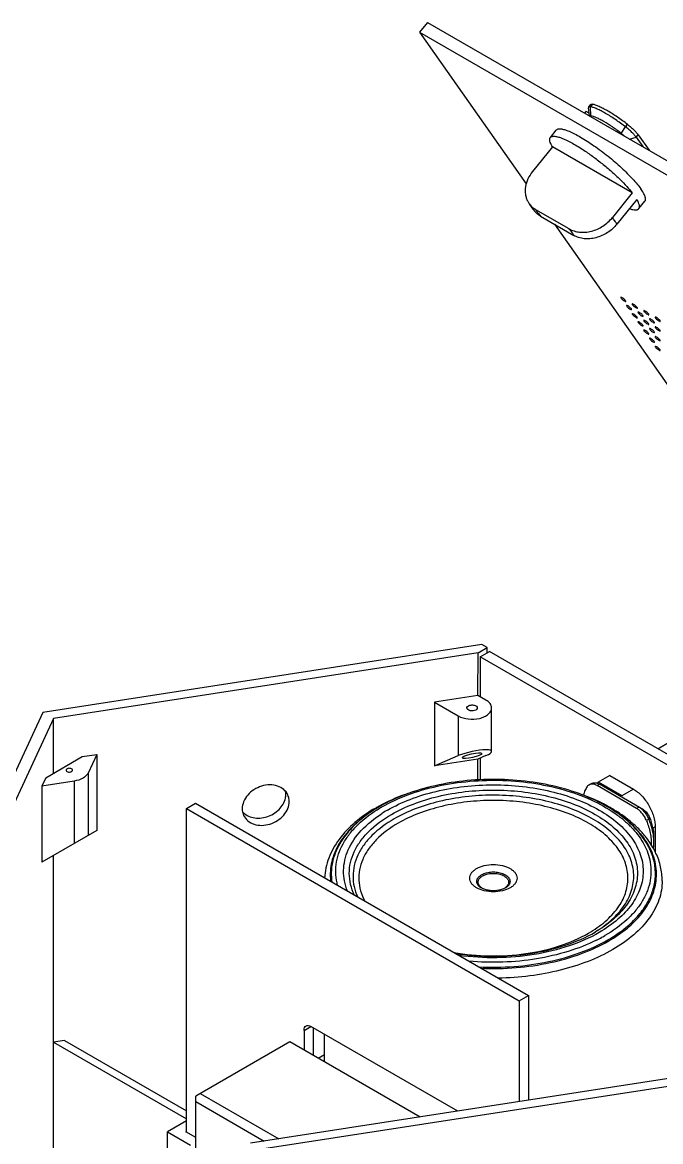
# Model space of a CAD drawing. Header units: millimetres. Extents: x 0 to 1189, y 0 to 841.
# Drawn here: x 350.6 to 547.2, y 288.4 to 633 of the extents above; entities that cross this region are included whole.
import ezdxf

# ---------------------------------------------------------------- set-up
doc = ezdxf.new("R2010")
doc.units = ezdxf.units.MM
doc.header["$LTSCALE"] = 65.395
doc.layers.get('0').update_dxf_attribs({"linetype": 'CONTINUOUS'})
doc.layers.add('AXIS', color=7, linetype='CONTINUOUS')
doc.layers.add('SURFACES', color=7, linetype='CONTINUOUS')

msp = doc.modelspace()

# ---------------------------------------------------------------- linework, layer by layer
at = {"color": 7, "linetype": 'Continuous'}
for p, q in [((475.42, 633.05), (472.97, 630)), ((475.42, 633.05), (569.73, 578.6)), ((472.97, 630), (505.77, 583.34)), ((472.97, 630), (567.28, 575.55)), ((525.3, 604.25), (524.97, 606.76)), ((525.63, 607.77), (525.02, 607.01)), ((523.98, 605.4), (523.77, 605.14)), ((523.85, 605.09), (524.26, 605.61)), ((525.19, 605.07), (524.26, 605.61)), ((539.67, 597.67), (541.69, 594.79)), ((540.28, 598.43), (543.63, 593.67)), ((513.87, 594.75), (507.74, 587.14)), ((538.46, 580.56), (513.87, 594.75)), ((538.46, 580.56), (532.33, 572.94)), ((539.87, 578.55), (533.75, 570.93)), ((519.03, 569.47), (508.8, 575.37)), ((510.22, 573.36), (520.44, 567.46)), ((514.53, 570.87), (559.25, 507.26)), ((492.14, 441.43), (356.91, 420.51)), ((493.78, 440.49), (492.14, 441.43)), ((490.95, 438.86), (360.18, 418.63)), ((490.93, 425.78), (490.95, 438.86)), ((490.95, 438.86), (493.78, 440.49)), ((491.66, 437.63), (494.48, 439.27)), ((493.78, 438.86), (493.78, 440.49)), ((588.8, 384.81), (494.48, 439.27)), ((491.66, 437.63), (491.66, 425.36)), ((585.97, 383.18), (491.66, 437.63)), ((490.94, 425.79), (477.53, 423.72)), ((493.36, 424.37), (490.91, 425.79)), ((356.91, 420.51), (320.68, 342.44)), ((477.53, 423.72), (477.53, 404.12)), ((477.53, 423.72), (484.88, 419.48)), ((360.18, 418.63), (325.14, 343.13)), ((360.18, 401.81), (360.18, 418.63)), ((546.32, 409.34), (550.13, 411.54)), ((357.8, 400.44), (369.06, 406.94)), ((369.06, 406.94), (373.52, 407.63)), ((373.52, 407.63), (370.84, 401.86)), ((373.52, 407.63), (373.52, 384.2)), ((477.53, 404.12), (484.88, 407.23)), ((493.36, 407.23), (490.91, 406.19)), ((490.94, 406.2), (477.53, 404.12)), ((490.93, 399.79), (490.93, 406.2)), ((491.66, 406.51), (491.66, 399.83)), ((357.8, 400.44), (356.61, 397.86)), ((531.54, 401.13), (527.94, 399.05)), ((531.54, 401.13), (538.81, 396.94)), ((366.6, 399.41), (356.61, 397.86)), ((356.61, 397.86), (356.61, 374.44)), ((525.14, 398.25), (525.85, 398.65)), ((539.8, 390.97), (527.64, 398)), ((535.21, 394.85), (527.94, 399.05)), ((541.93, 390.57), (528.35, 398.41)), ((401.11, 390.92), (403.94, 392.55)), ((401.11, 291.3), (401.11, 390.92)), ((401.11, 390.92), (503.64, 331.72)), ((403.94, 392.55), (506.47, 333.35)), ((373.52, 384.2), (356.61, 374.44)), ((545.53, 385.3), (545.53, 377.63)), ((542.42, 382.45), (542.37, 382.51)), ((542.42, 382.45), (542.37, 382.51)), ((545.04, 382.16), (545.04, 380.52)), ((360.18, 175.32), (360.18, 376.5)), ((503.64, 331.72), (506.47, 333.35)), ((503.64, 331.72), (503.64, 300.67)), ((506.47, 333.35), (506.47, 301.1)), ((437.35, 322.64), (437.35, 316.57)), ((484.72, 297.74), (439.47, 323.86)), ((440.18, 323.45), (440.18, 314.94)), ((363.53, 319.53), (360.18, 319.02)), ((360.18, 319.02), (401.11, 295.39)), ((363.53, 319.53), (401.11, 297.84)), ((432.98, 319.09), (403.99, 302.36)), ((473.09, 295.94), (432.98, 319.09)), ((441.68, 314.07), (443.68, 315.22)), ((403.99, 256.36), (403.99, 302.36)), ((403.99, 300.72), (425.13, 288.52)), ((405.4, 303.17), (429.59, 289.21)), ((401.11, 294.73), (395.32, 291.38)), ((395.32, 220.35), (395.32, 291.38)), ((395.32, 291.38), (402.39, 287.3)), ((400.97, 291.38), (401.11, 291.46)), ((403.99, 289.64), (400.97, 291.38))]:
    msp.add_line(p, q, dxfattribs=at)
at = {"color": 9, "linetype": 'Continuous'}
for p, q in [((526.21, 607.84), (525.59, 607.08)), ((525.7, 604.28), (525.59, 607.08)), ((535.07, 598.86), (536.41, 600.84)), ((536.41, 600.84), (537.02, 601.6)), ((537.64, 597.13), (539.67, 597.67)), ((539.67, 597.67), (540.28, 598.43)), ((370.84, 401.86), (370.84, 382.66)), ((366.6, 399.41), (366.6, 380.21)), ((527.64, 398), (528.35, 398.41)), ((538.81, 396.94), (535.21, 394.85)), ((540.51, 391.38), (539.8, 390.97)), ((543.55, 387.63), (542.85, 387.22)), ((543.75, 388.31), (543.55, 387.63)), ((545.53, 385.3), (544.76, 384.86)), ((437.35, 322.64), (439.47, 323.86))]:
    msp.add_line(p, q, dxfattribs=at)
at = {"color": 7, "linetype": 'Continuous'}
for centre, radius, start, end in [((530.58, 395.12), 4.74, 123.9403, 129.7673), ((483.04, 352.58), 44.95, 121.5139, 121.9677), ((484.47, 347.72), 50.09, 118.5968, 119.9947), ((483.7, 351.5), 46.21, 119.9945, 121.509), ((510.49, 355.88), 41, 54.6104, 55.5139), ((510.12, 352.98), 43.92, 55.1387, 57.2783), ((511.22, 356.92), 39.72, 53.2938, 54.6125), ((520.22, 364.39), 28.62, 38.8241, 39.124)]:
    msp.add_arc(centre, radius, start, end, dxfattribs=at)
at = {"color": 9, "linetype": 'Continuous'}
for centre, radius, start, end in [((483.91, 352.35), 45.14, 119.9984, 120.7701), ((483.1, 355.61), 40.2, 122.5509, 122.7499), ((483.83, 354.44), 41.58, 119.977, 122.5431), ((516.02, 363.92), 30.71, 45.3733, 47.0463), ((516.9, 364.81), 29.46, 43.9665, 45.3713), ((462.41, 370.69), 16.96, 186.6674, 187.0621), ((462.43, 370.7), 16.99, 187.0621, 187.4335), ((496.94, 369.93), 4.12, 299.9544, 304.4955), ((497.86, 368.81), 2.67, 314.7645, 320.8208), ((528.95, 370.69), 16.96, 352.9383, 353.3326), ((506.5, 386.67), 39.51, 300.6413, 301.339), ((506.43, 392.67), 47.18, 297.5179, 299.9915), ((505.03, 395.3), 50.17, 296.4863, 297.539)]:
    msp.add_arc(centre, radius, start, end, dxfattribs=at)
at = {"color": 7, "linetype": 'Continuous'}
for points, knots in [([(525.02, 607.01), (525, 606.98), (524.96, 606.89), (524.96, 606.81), (524.97, 606.76)], [0, 0, 0, 0, 0.451718, 1, 1, 1, 1]), ([(525.59, 607.08), (525.53, 607.1), (525.41, 607.12), (525.24, 607.12), (525.11, 607.09), (525.04, 607.04), (525.02, 607.01)], [0, 0, 0, 0, 0.333216, 0.603211, 0.818603, 1, 1, 1, 1]), ([(536.41, 600.84), (535.38, 601.63), (533.38, 603.09), (530.84, 604.7), (528.95, 605.75), (527.71, 606.35), (526.61, 606.8), (525.91, 607.01), (525.59, 607.08)], [0, 0, 0, 0, 0.310553, 0.592282, 0.716429, 0.826731, 0.92161, 1, 1, 1, 1]), ([(525.63, 607.77), (525.66, 607.8), (525.72, 607.85), (525.85, 607.88), (526.02, 607.88), (526.14, 607.86), (526.21, 607.84)], [0, 0, 0, 0, 0.181395, 0.39678, 0.666773, 1, 1, 1, 1]), ([(537.02, 601.6), (535.99, 602.39), (533.99, 603.85), (531.46, 605.47), (529.56, 606.51), (528.32, 607.11), (527.22, 607.56), (526.53, 607.77), (526.21, 607.84)], [0, 0, 0, 0, 0.310554, 0.592283, 0.716429, 0.826731, 0.92161, 1, 1, 1, 1]), ([(524.26, 605.61), (524.21, 605.58), (524.1, 605.53), (524.02, 605.45), (523.98, 605.4)], [0, 0, 0, 0, 0.515797, 1, 1, 1, 1]), ([(525.7, 604.28), (525.66, 604.29), (525.59, 604.3), (525.5, 604.3), (525.43, 604.29), (525.38, 604.26), (525.36, 604.24), (525.35, 604.22)], [0, 0, 0, 0, 0.335925, 0.543692, 0.7175, 0.865198, 1, 1, 1, 1]), ([(535.07, 598.86), (534.18, 599.55), (532.44, 600.82), (530.25, 602.22), (528.61, 603.12), (527.53, 603.64), (526.58, 604.03), (525.98, 604.21), (525.7, 604.28)], [0, 0, 0, 0, 0.310554, 0.592283, 0.71643, 0.826731, 0.921611, 1, 1, 1, 1]), ([(539.67, 597.67), (539.49, 597.92), (539.06, 598.44), (538.3, 599.22), (537.41, 600.04), (536.75, 600.57), (536.41, 600.84)], [0, 0, 0, 0, 0.200467, 0.444241, 0.716468, 1, 1, 1, 1]), ([(537.02, 601.6), (537.37, 601.33), (538.02, 600.8), (538.92, 599.99), (539.67, 599.2), (540.1, 598.68), (540.28, 598.43)], [0, 0, 0, 0, 0.283532, 0.555759, 0.799533, 1, 1, 1, 1]), ([(513.87, 594.75), (513.68, 595.06), (513.38, 595.63), (513.11, 596.34), (513.03, 596.84), (513.03, 597.14), (513.09, 597.4), (513.18, 597.55), (513.23, 597.62)], [0, 0, 0, 0, 0.350804, 0.627124, 0.739209, 0.83616, 0.92137, 1, 1, 1, 1]), ([(513.23, 597.62), (513.28, 597.68), (513.43, 597.81), (513.7, 597.93), (514.04, 597.99), (514.44, 597.99), (514.9, 597.94), (515.64, 597.78), (516.7, 597.44), (518.1, 596.84), (519.68, 596.03), (521.4, 595.05), (522.58, 594.31), (523.19, 593.91)], [0, 0, 0, 0, 0.024051, 0.050487, 0.0811, 0.116998, 0.158786, 0.206754, 0.321396, 0.460312, 0.621596, 0.80257, 1, 1, 1, 1]), ([(536.03, 598.06), (535.96, 598.12), (535.65, 598.4), (535.32, 598.67), (535.07, 598.86)], [0, 0, 0, 0, 0.244302, 1, 1, 1, 1]), ([(523.19, 593.91), (524.2, 593.25), (526.23, 591.84), (529.19, 589.57), (532.05, 587.16), (533.87, 585.48), (534.73, 584.63)], [0, 0, 0, 0, 0.244134, 0.499908, 0.755729, 1, 1, 1, 1]), ([(507.74, 587.14), (507.19, 586.44), (506.25, 584.96), (505.47, 582.53), (505.43, 580.48), (505.79, 578.98), (506.08, 578.28), (506.26, 577.96)], [0, 0, 0, 0, 0.272743, 0.530053, 0.770768, 0.88644, 1, 1, 1, 1]), ([(534.73, 584.63), (535.43, 583.95), (536.72, 582.63), (537.92, 581.23), (538.46, 580.56)], [0, 0, 0, 0, 0.533112, 1, 1, 1, 1]), ([(506.26, 577.96), (506.41, 577.68), (507.05, 576.58), (507.81, 575.57), (508.42, 574.85)], [0, 0, 0, 0, 0.252072, 1, 1, 1, 1]), ([(506.26, 577.96), (506.55, 577.42), (507.28, 576.43), (508.27, 575.68), (508.8, 575.37)], [0, 0, 0, 0, 0.495725, 1, 1, 1, 1]), ([(537.58, 575.7), (537.92, 575.58), (538.54, 575.41), (539.29, 575.3), (539.79, 575.33), (540.09, 575.39), (540.33, 575.51), (540.46, 575.62), (540.51, 575.69)], [0, 0, 0, 0, 0.350792, 0.627117, 0.739201, 0.836155, 0.921369, 1, 1, 1, 1]), ([(540.51, 575.69), (540.56, 575.75), (540.64, 575.9), (540.71, 576.16), (540.71, 576.46), (540.63, 576.96), (540.36, 577.67), (540.05, 578.24), (539.87, 578.55)], [0, 0, 0, 0, 0.07863, 0.16384, 0.260791, 0.372876, 0.649196, 1, 1, 1, 1]), ([(510.22, 573.36), (509.88, 573.56), (509.23, 574), (508.67, 574.56), (508.42, 574.85)], [0, 0, 0, 0, 0.50423, 1, 1, 1, 1]), ([(519.03, 569.47), (519.5, 569.2), (520.54, 568.74), (522.23, 568.4), (524.04, 568.38), (526.54, 568.81), (529.54, 570.15), (531.51, 571.92), (532.33, 572.94)], [0, 0, 0, 0, 0.110787, 0.226527, 0.347706, 0.473967, 0.736039, 1, 1, 1, 1]), ([(533.75, 570.93), (532.93, 569.91), (530.95, 568.14), (527.95, 566.8), (525.46, 566.37), (523.65, 566.38), (521.95, 566.73), (520.91, 567.18), (520.44, 567.46)], [0, 0, 0, 0, 0.263961, 0.526033, 0.652294, 0.773473, 0.889213, 1, 1, 1, 1]), ([(365.75, 403.16), (365.6, 403.25), (365.22, 403.35), (364.61, 403.34), (364.05, 403.03), (364.05, 402.75)], [0, 0, 0, 0, 0.277753, 0.577544, 1, 1, 1, 1]), ([(364.05, 402.75), (364.05, 402.72), (364.08, 402.54), (364.22, 402.41), (364.34, 402.35)], [0, 0, 0, 0, 0.220866, 1, 1, 1, 1]), ([(364.34, 402.35), (364.49, 402.26), (364.87, 402.16), (365.48, 402.17), (366.05, 402.48), (366.05, 402.76)], [0, 0, 0, 0, 0.277753, 0.577544, 1, 1, 1, 1]), ([(366.05, 402.76), (366.05, 402.79), (366.01, 402.97), (365.87, 403.1), (365.75, 403.16)], [0, 0, 0, 0, 0.220866, 1, 1, 1, 1]), ([(370.84, 401.86), (370.53, 401.2), (369.17, 400.02), (367.53, 399.55), (366.6, 399.41)], [0, 0, 0, 0, 0.436477, 1, 1, 1, 1]), ([(533.7, 389.67), (531.36, 391.28), (526.13, 394.14), (517.44, 397.24), (507.87, 399.26), (497.81, 400.11), (487.66, 399.76), (477.84, 398.23), (468.74, 395.57), (463.15, 392.99), (460.6, 391.52)], [0, 0, 0, 0, 0.111475, 0.23273, 0.361486, 0.494604, 0.628496, 0.759495, 0.884223, 1, 1, 1, 1]), ([(524.6, 397.75), (524.32, 397.37), (523.84, 396.51), (523.53, 395.57), (523.41, 395.07)], [0, 0, 0, 0, 0.479689, 1, 1, 1, 1]), ([(525.14, 398.25), (525.03, 398.18), (524.84, 398.04), (524.67, 397.85), (524.6, 397.75)], [0, 0, 0, 0, 0.492662, 1, 1, 1, 1]), ([(527.64, 398), (527.42, 398.12), (526.98, 398.33), (526.31, 398.49), (525.68, 398.48), (525.3, 398.34), (525.14, 398.25)], [0, 0, 0, 0, 0.28981, 0.549049, 0.782237, 1, 1, 1, 1]), ([(525.85, 398.65), (526.01, 398.75), (526.39, 398.89), (527.02, 398.9), (527.69, 398.74), (528.13, 398.53), (528.35, 398.41)], [0, 0, 0, 0, 0.217763, 0.45095, 0.710189, 1, 1, 1, 1]), ([(538.81, 396.94), (539.27, 396.67), (540.18, 396.03), (541.43, 394.86), (542.58, 393.48), (543.59, 391.94), (544.42, 390.29), (545.05, 388.6), (545.43, 386.94), (545.53, 385.83), (545.53, 385.3)], [0, 0, 0, 0, 0.114157, 0.237325, 0.366975, 0.499999, 0.633024, 0.762674, 0.885842, 1, 1, 1, 1]), ([(471.5, 396.28), (470.51, 395.98), (466.74, 394.72), (463.08, 393.11), (460.49, 391.7)], [0, 0, 0, 0, 0.259109, 1, 1, 1, 1]), ([(533.86, 389.92), (532.88, 390.55), (528.65, 393.05), (524.07, 394.94), (520.51, 396.08)], [0, 0, 0, 0, 0.237753, 1, 1, 1, 1]), ([(535.21, 394.85), (535.03, 394.96), (534.35, 395.32), (533.61, 395.58), (533.06, 395.69)], [0, 0, 0, 0, 0.267595, 1, 1, 1, 1]), ([(459.43, 391.1), (457.18, 389.8), (453.05, 386.97), (448.04, 381.78), (445.23, 376.82), (444.01, 372.7), (443.75, 370.62), (443.7, 369.59)], [0, 0, 0, 0, 0.280902, 0.53749, 0.774258, 0.887973, 1, 1, 1, 1]), ([(459.24, 390.71), (456.95, 389.28), (452.83, 386.17), (449.55, 382.14), (448.34, 380.05)], [0, 0, 0, 0, 0.526772, 1, 1, 1, 1]), ([(542.85, 387.22), (542.69, 387.62), (542.31, 388.39), (541.59, 389.43), (540.76, 390.32), (540.13, 390.79), (539.8, 390.97)], [0, 0, 0, 0, 0.261558, 0.522706, 0.772076, 1, 1, 1, 1]), ([(540.51, 391.38), (540.83, 391.2), (541.47, 390.73), (542.3, 389.84), (543.02, 388.8), (543.39, 388.02), (543.55, 387.63)], [0, 0, 0, 0, 0.227924, 0.477294, 0.738442, 1, 1, 1, 1]), ([(541.93, 390.57), (542.12, 390.45), (542.5, 390.17), (543.17, 389.46), (543.56, 388.79), (543.75, 388.31)], [0, 0, 0, 0, 0.228259, 0.477997, 1, 1, 1, 1]), ([(543.02, 380.05), (542.07, 381.69), (539.64, 384.89), (536.63, 387.53), (534.97, 388.76)], [0, 0, 0, 0, 0.479012, 1, 1, 1, 1]), ([(538.56, 386.42), (538.3, 386.65), (537.22, 387.56), (536.1, 388.4), (535.22, 389.01)], [0, 0, 0, 0, 0.245342, 1, 1, 1, 1]), ([(542.37, 382.51), (542.09, 382.86), (540.91, 384.24), (539.6, 385.52), (538.56, 386.42)], [0, 0, 0, 0, 0.243826, 1, 1, 1, 1]), ([(542.85, 387.22), (543.33, 385.98), (543.91, 384.11), (544.29, 381.6), (544.34, 380.39), (544.32, 379.8)], [0, 0, 0, 0, 0.524147, 0.769355, 1, 1, 1, 1]), ([(543.55, 387.63), (543.91, 386.72), (544.5, 384.92), (544.85, 383.06), (544.95, 382.15)], [0, 0, 0, 0, 0.51528, 1, 1, 1, 1]), ([(543.75, 388.31), (544.16, 387.29), (544.78, 385.27), (545.04, 383.16), (545.04, 382.16)], [0, 0, 0, 0, 0.522866, 1, 1, 1, 1]), ([(545.77, 377.15), (545.56, 377.6), (544.64, 379.43), (543.49, 381.13), (542.52, 382.33)], [0, 0, 0, 0, 0.244089, 1, 1, 1, 1]), ([(545.04, 380.52), (545.04, 380.38), (545.03, 379.8), (544.98, 379.22), (544.92, 378.79)], [0, 0, 0, 0, 0.25741, 1, 1, 1, 1]), ([(544.95, 382.15), (544.96, 382.01), (545.01, 381.47), (545.04, 380.93), (545.04, 380.52)], [0, 0, 0, 0, 0.255622, 1, 1, 1, 1]), ([(547.68, 368.73), (547.68, 370.16), (547.35, 373.06), (546.39, 375.82), (545.77, 377.15)], [0, 0, 0, 0, 0.494461, 1, 1, 1, 1]), ([(491, 367.27), (491.12, 367.12), (491.51, 366.78), (492.3, 366.35), (493.39, 365.99), (495.12, 365.69), (496.92, 365.75), (498.56, 366.16), (499.28, 366.47), (499.59, 366.65)], [0, 0, 0, 0, 0.064775, 0.167412, 0.296888, 0.44267, 0.744606, 0.883151, 1, 1, 1, 1]), ([(499.59, 366.65), (499.76, 366.75), (500.04, 366.93), (500.28, 367.17), (500.36, 367.27)], [0, 0, 0, 0, 0.600211, 1, 1, 1, 1]), ([(483.95, 346.35), (487.78, 345.75), (495.53, 345.16), (506.98, 345.99), (517.65, 348.46), (524.16, 351.24), (527.05, 352.91)], [0, 0, 0, 0, 0.262033, 0.52423, 0.773959, 1, 1, 1, 1]), ([(437.35, 322.64), (437.35, 322.92), (437.42, 323.46), (437.77, 323.89), (437.97, 324.01)], [0, 0, 0, 0, 0.550825, 1, 1, 1, 1]), ([(437.97, 324.01), (438.17, 324.13), (438.72, 324.21), (439.22, 324.01), (439.47, 323.86)], [0, 0, 0, 0, 0.449176, 1, 1, 1, 1])]:
    msp.add_open_spline(points, degree=3, knots=knots, dxfattribs=at)
at = {"color": 9, "linetype": 'Continuous'}
for points, knots in [([(508.8, 575.37), (508.86, 575.23), (509.02, 574.92), (509.47, 574.23), (509.9, 573.72), (510.22, 573.36)], [0, 0, 0, 0, 0.187926, 0.419028, 1, 1, 1, 1]), ([(533.75, 570.93), (533.55, 571.26), (533.1, 571.94), (532.6, 572.6), (532.33, 572.94)], [0, 0, 0, 0, 0.465486, 1, 1, 1, 1]), ([(520.44, 567.46), (520.38, 567.6), (520.22, 567.91), (519.77, 568.6), (519.34, 569.11), (519.03, 569.47)], [0, 0, 0, 0, 0.187926, 0.419028, 1, 1, 1, 1]), ([(461.35, 391.45), (463.89, 392.91), (469.48, 395.47), (478.59, 398.08), (488.45, 399.55), (498.62, 399.81), (508.66, 398.85), (518.14, 396.71), (526.65, 393.48), (531.71, 390.53), (533.93, 388.89)], [0, 0, 0, 0, 0.115822, 0.241273, 0.37329, 0.508141, 0.641837, 0.770495, 0.890713, 1, 1, 1, 1]), ([(463.06, 390.46), (465.29, 391.75), (470.17, 394.02), (478.13, 396.44), (486.74, 397.93), (495.68, 398.43), (504.62, 397.93), (513.23, 396.44), (521.19, 394.02), (528.19, 390.76), (534, 386.76), (538.39, 382.15), (541.17, 377.04), (542.13, 371.62), (541.17, 366.21), (538.39, 361.1), (534, 356.49), (530.33, 353.96), (528.3, 352.79)], [0, 0, 0, 0, 0.066589, 0.138433, 0.214058, 0.291652, 0.369246, 0.444871, 0.516718, 0.583304, 0.643684, 0.697698, 0.74628, 0.791652, 0.837024, 0.885607, 0.939619, 1, 1, 1, 1]), ([(464.31, 389.14), (466.45, 390.38), (471.15, 392.57), (478.8, 394.89), (487.08, 396.32), (495.68, 396.8), (504.28, 396.32), (512.56, 394.89), (520.21, 392.57), (526.95, 389.43), (532.53, 385.58), (536.75, 381.15), (539.42, 376.24), (540.35, 371.03), (539.42, 365.82), (536.75, 360.91), (532.53, 356.47), (529, 354.04), (527.05, 352.91)], [0, 0, 0, 0, 0.066589, 0.138433, 0.214058, 0.291652, 0.369246, 0.444871, 0.516718, 0.583304, 0.643684, 0.697698, 0.74628, 0.791652, 0.837024, 0.885607, 0.939619, 1, 1, 1, 1]), ([(527.05, 352.93), (528.88, 354.04), (532.19, 356.44), (536.09, 360.79), (538.49, 365.58), (539.19, 370.62), (538.13, 375.63), (535.41, 380.34), (531.22, 384.59), (525.74, 388.26), (519.16, 391.24), (511.73, 393.44), (503.71, 394.78), (495.39, 395.21), (487.09, 394.72), (479.1, 393.32), (471.72, 391.06), (467.18, 388.95), (465.11, 387.75)], [0, 0, 0, 0, 0.059545, 0.112819, 0.160901, 0.206116, 0.251673, 0.300672, 0.355185, 0.416033, 0.482994, 0.555097, 0.630862, 0.708499, 0.786069, 0.861639, 0.93343, 1, 1, 1, 1]), ([(525, 352.57), (526.82, 353.62), (530.12, 355.9), (534.06, 360.04), (536.56, 364.63), (537.43, 369.5), (536.56, 374.37), (534.06, 378.96), (530.12, 383.11), (524.9, 386.7), (518.6, 389.63), (511.46, 391.8), (503.72, 393.14), (495.68, 393.59), (487.64, 393.14), (479.9, 391.8), (472.76, 389.63), (468.37, 387.59), (466.36, 386.43)], [0, 0, 0, 0, 0.060381, 0.114393, 0.162976, 0.208348, 0.25372, 0.302302, 0.356317, 0.416696, 0.483282, 0.555129, 0.630754, 0.708348, 0.785941, 0.861567, 0.933411, 1, 1, 1, 1]), ([(447.71, 367.27), (447.43, 368.32), (447.05, 370.48), (447.16, 373.77), (447.92, 377.03), (449.34, 380.2), (451.38, 383.25), (454.99, 387.21), (458.37, 389.68), (460.82, 391.14)], [0, 0, 0, 0, 0.111729, 0.222435, 0.335047, 0.452252, 0.576218, 0.708441, 1, 1, 1, 1]), ([(455.61, 388.17), (454.83, 387.58), (452.01, 385.25), (449.56, 382.43), (448.19, 380.13)], [0, 0, 0, 0, 0.267792, 1, 1, 1, 1]), ([(450.78, 365.49), (450.37, 366.51), (449.73, 368.6), (449.43, 371.86), (449.83, 375.11), (451.3, 379.48), (454.96, 384.7), (459.04, 387.93), (461.35, 389.42)], [0, 0, 0, 0, 0.115805, 0.228657, 0.341744, 0.458219, 0.71061, 1, 1, 1, 1]), ([(452.87, 364.29), (452.37, 365.35), (451.6, 367.52), (451.18, 370.95), (451.56, 374.37), (452.72, 377.72), (454.62, 380.93), (458.23, 385.12), (461.75, 387.66), (464.31, 389.14)], [0, 0, 0, 0, 0.115516, 0.227241, 0.338877, 0.454138, 0.576181, 0.707243, 1, 1, 1, 1]), ([(465.11, 387.75), (462.63, 386.32), (459.23, 383.86), (455.72, 379.81), (453.86, 376.7), (452.72, 373.47), (452.32, 370.15), (452.69, 366.84), (453.42, 364.73), (453.89, 363.71)], [0, 0, 0, 0, 0.292796, 0.423971, 0.546156, 0.661534, 0.773197, 0.884797, 1, 1, 1, 1]), ([(466.36, 386.43), (463.9, 385.01), (460.53, 382.55), (457.11, 378.49), (455.35, 375.38), (454.33, 372.13), (454.1, 368.82), (454.66, 365.53), (455.52, 363.46), (456.05, 362.45)], [0, 0, 0, 0, 0.292476, 0.422966, 0.544316, 0.659025, 0.770567, 0.88294, 1, 1, 1, 1]), ([(533.93, 388.89), (534.2, 388.69), (535.24, 387.9), (536.24, 387.06), (536.95, 386.4)], [0, 0, 0, 0, 0.255825, 1, 1, 1, 1]), ([(543.17, 380.13), (542.72, 380.88), (540.6, 383.99), (537.82, 386.61), (535.52, 388.34)], [0, 0, 0, 0, 0.23368, 1, 1, 1, 1]), ([(538.1, 385.26), (539.52, 383.79), (541.94, 380.69), (543.43, 377.02), (543.84, 375.2)], [0, 0, 0, 0, 0.52323, 1, 1, 1, 1]), ([(448.19, 380.13), (447.15, 378.39), (445.96, 375.57), (445.39, 371.63), (445.45, 369.68), (445.56, 368.72)], [0, 0, 0, 0, 0.511383, 0.756475, 1, 1, 1, 1]), ([(448.34, 380.05), (447.8, 379.13), (446.89, 377.24), (446.01, 374.27), (445.67, 371.26), (445.81, 369.26), (445.96, 368.28)], [0, 0, 0, 0, 0.260658, 0.511108, 0.755864, 1, 1, 1, 1]), ([(530.98, 350.52), (532.55, 351.43), (535.48, 353.35), (539.29, 356.69), (542.28, 360.31), (544.39, 364.16), (545.54, 368.17), (545.71, 372.25), (544.89, 376.29), (543.73, 378.83), (543.02, 380.05)], [0, 0, 0, 0, 0.151963, 0.29267, 0.422612, 0.543345, 0.657573, 0.769002, 0.881828, 1, 1, 1, 1]), ([(545.8, 368.72), (545.91, 369.68), (545.97, 371.63), (545.4, 375.57), (544.21, 378.39), (543.17, 380.13)], [0, 0, 0, 0, 0.243524, 0.488617, 1, 1, 1, 1]), ([(500.84, 366.52), (500.1, 366.1), (498.4, 365.49), (495.68, 365.19), (492.96, 365.49), (490.9, 366.23), (489.62, 367.11), (488.93, 367.84), (488.49, 368.65), (488.34, 369.5), (488.49, 370.36), (488.93, 371.16), (489.62, 371.89), (490.2, 372.29), (490.52, 372.48)], [0, 0, 0, 0, 0.138252, 0.291396, 0.444543, 0.582793, 0.643247, 0.697327, 0.745969, 0.791397, 0.836826, 0.885464, 0.939553, 1, 1, 1, 1]), ([(490.52, 372.48), (491.26, 372.9), (492.96, 373.52), (495.68, 373.81), (498.4, 373.52), (500.46, 372.77), (501.74, 371.89), (502.43, 371.16), (502.87, 370.36), (503.02, 369.5), (502.87, 368.65), (502.43, 367.84), (501.74, 367.11), (501.16, 366.71), (500.84, 366.52)], [0, 0, 0, 0, 0.138252, 0.291396, 0.444543, 0.582793, 0.643247, 0.697327, 0.745969, 0.791397, 0.836826, 0.885464, 0.939553, 1, 1, 1, 1]), ([(543.84, 375.2), (544.07, 374.16), (544.34, 372.02), (544.09, 368.77), (543.2, 365.57), (541.68, 362.47), (539.57, 359.49), (535.88, 355.62), (532.47, 353.22), (530.01, 351.8)], [0, 0, 0, 0, 0.11043, 0.220515, 0.333063, 0.450585, 0.575056, 0.7078, 1, 1, 1, 1]), ([(491, 367.27), (490.81, 367.52), (490.58, 367.96), (490.54, 368.58), (490.65, 369.2), (491.14, 369.95), (491.72, 370.38), (492.05, 370.57)], [0, 0, 0, 0, 0.238278, 0.350293, 0.46337, 0.709001, 1, 1, 1, 1]), ([(491.43, 367.13), (491.24, 367.36), (491.02, 367.76), (490.97, 368.34), (491.07, 368.92), (491.51, 369.61), (492.05, 370.01), (492.36, 370.19)], [0, 0, 0, 0, 0.239668, 0.351767, 0.464614, 0.709436, 1, 1, 1, 1]), ([(492.05, 370.57), (492.51, 370.83), (493.54, 371.23), (495.22, 371.49), (496.95, 371.41), (498.54, 371), (499.83, 370.32), (500.56, 369.5), (500.8, 368.79), (500.82, 368.07), (500.58, 367.56), (500.36, 367.27)], [0, 0, 0, 0, 0.135984, 0.286374, 0.439981, 0.584767, 0.711027, 0.815215, 0.861339, 0.905958, 1, 1, 1, 1]), ([(492.36, 370.19), (492.78, 370.43), (493.73, 370.8), (495.28, 371.03), (496.87, 370.95), (498.33, 370.57), (499.51, 369.94), (500.17, 369.18), (500.38, 368.52), (500.38, 367.85), (500.14, 367.39), (499.93, 367.13)], [0, 0, 0, 0, 0.136198, 0.286848, 0.440582, 0.585199, 0.710957, 0.814526, 0.860487, 0.905151, 1, 1, 1, 1]), ([(492.35, 366.36), (492.26, 366.42), (491.92, 366.63), (491.61, 366.9), (491.43, 367.13)], [0, 0, 0, 0, 0.268907, 1, 1, 1, 1]), ([(499.74, 366.92), (499.7, 366.88), (499.56, 366.74), (499.4, 366.62), (499.27, 366.54)], [0, 0, 0, 0, 0.241086, 1, 1, 1, 1]), ([(531.2, 350.17), (533.21, 351.33), (536.9, 353.83), (541.43, 358.33), (544.53, 363.27), (545.57, 366.86), (545.78, 368.61)], [0, 0, 0, 0, 0.287181, 0.546809, 0.781902, 1, 1, 1, 1]), ([(547.68, 368.73), (547.68, 367.74), (547.51, 365.75), (546.47, 361.76), (543.82, 356.86), (538.87, 351.67), (534.73, 348.82), (532.45, 347.5)], [0, 0, 0, 0, 0.108162, 0.218364, 0.451367, 0.710411, 1, 1, 1, 1]), ([(483.47, 346.62), (487.12, 345.97), (494.54, 345.29), (505.55, 345.96), (515.87, 348.26), (522.19, 350.95), (525, 352.57)], [0, 0, 0, 0, 0.260141, 0.521591, 0.771803, 1, 1, 1, 1]), ([(528.3, 352.79), (525.37, 351.1), (518.83, 348.26), (508.15, 345.69), (496.69, 344.71), (488.91, 345.18), (485.06, 345.7)], [0, 0, 0, 0, 0.227845, 0.476933, 0.737974, 1, 1, 1, 1]), ([(527.41, 350.4), (524.63, 349.02), (518.59, 346.66), (508.91, 344.43), (498.62, 343.43), (491.62, 343.62), (488.13, 343.93)], [0, 0, 0, 0, 0.231543, 0.480135, 0.73892, 1, 1, 1, 1]), ([(491.13, 342.2), (494.77, 342.01), (502, 342.08), (512.54, 343.53), (522.29, 346.25), (528.27, 348.96), (530.98, 350.52)], [0, 0, 0, 0, 0.264947, 0.524987, 0.772187, 1, 1, 1, 1]), ([(491.91, 341.76), (495.5, 341.6), (502.63, 341.73), (513.02, 343.23), (522.63, 345.94), (528.52, 348.63), (531.2, 350.17)], [0, 0, 0, 0, 0.265185, 0.525101, 0.772129, 1, 1, 1, 1]), ([(532.45, 347.5), (530.03, 346.1), (524.75, 343.62), (516.16, 340.94), (506.86, 339.22), (500.43, 338.77), (497.17, 338.72)], [0, 0, 0, 0, 0.228559, 0.47468, 0.733733, 1, 1, 1, 1])]:
    msp.add_open_spline(points, degree=3, knots=knots, dxfattribs=at)
at = {"layer": 'AXIS', "color": 7, "linetype": 'Continuous'}
for p, q in [((513.23, 597.62), (515.07, 599.9)), ((540.51, 575.69), (542.35, 577.97))]:
    msp.add_line(p, q, dxfattribs=at)
for centre, radius, start, end in [((426.85, 395.37), 4.92, 6.6769, 9.9498), ((426.74, 395.35), 5.04, 359.9862, 6.6614)]:
    msp.add_arc(centre, radius, start, end, dxfattribs=at)
for points, knots in [([(515.07, 599.9), (515.13, 599.98), (515.29, 600.11), (515.61, 600.24), (516.01, 600.28), (516.48, 600.26), (517.02, 600.17), (517.63, 600.02), (518.31, 599.79), (519.35, 599.38), (520.78, 598.71), (522.62, 597.7), (524.62, 596.48), (526.71, 595.07), (528.86, 593.52), (531, 591.86), (533.09, 590.12), (535.07, 588.36), (536.9, 586.61), (538.53, 584.93), (539.92, 583.34), (540.73, 582.29), (541.08, 581.79)], [0, 0, 0, 0, 0.009012, 0.019102, 0.031038, 0.045259, 0.06198, 0.081285, 0.103175, 0.127599, 0.183642, 0.248374, 0.32041, 0.398129, 0.479737, 0.563334, 0.646958, 0.728651, 0.806506, 0.878729, 0.94369, 1, 1, 1, 1]), ([(542.35, 577.97), (542.41, 578.05), (542.51, 578.24), (542.56, 578.58), (542.52, 578.98), (542.39, 579.44), (542.18, 579.96), (541.77, 580.77), (541.37, 581.37), (541.08, 581.79)], [0, 0, 0, 0, 0.070348, 0.149219, 0.242667, 0.35412, 0.48526, 0.636711, 1, 1, 1, 1]), ([(534.92, 548.37), (534.92, 548.36), (534.9, 548.27), (534.96, 548.2), (535, 548.15)], [0, 0, 0, 0, 0.149116, 1, 1, 1, 1]), ([(536.41, 547.33), (536.31, 547.47), (536.05, 547.74), (535.63, 548.08), (535.26, 548.3), (535.03, 548.39), (534.94, 548.39), (534.92, 548.37)], [0, 0, 0, 0, 0.271755, 0.60293, 0.873845, 0.956242, 1, 1, 1, 1]), ([(535, 548.15), (535.09, 548.01), (535.36, 547.74), (535.78, 547.4), (536.15, 547.17), (536.37, 547.09), (536.47, 547.09), (536.48, 547.11)], [0, 0, 0, 0, 0.271755, 0.60293, 0.873845, 0.956242, 1, 1, 1, 1]), ([(536.48, 547.11), (536.49, 547.12), (536.51, 547.2), (536.45, 547.28), (536.41, 547.33)], [0, 0, 0, 0, 0.149116, 1, 1, 1, 1]), ([(536.69, 545.85), (536.68, 545.84), (536.67, 545.76), (536.73, 545.69), (536.76, 545.63)], [0, 0, 0, 0, 0.149116, 1, 1, 1, 1]), ([(538.18, 544.82), (538.08, 544.95), (537.81, 545.22), (537.4, 545.56), (537.02, 545.79), (536.8, 545.88), (536.71, 545.87), (536.69, 545.85)], [0, 0, 0, 0, 0.271755, 0.60293, 0.873845, 0.956242, 1, 1, 1, 1]), ([(536.76, 545.63), (536.86, 545.49), (537.13, 545.23), (537.55, 544.89), (537.92, 544.66), (538.14, 544.57), (538.23, 544.58), (538.25, 544.6)], [0, 0, 0, 0, 0.271755, 0.60293, 0.873845, 0.956242, 1, 1, 1, 1]), ([(538.25, 544.6), (538.26, 544.61), (538.28, 544.69), (538.22, 544.76), (538.18, 544.82)], [0, 0, 0, 0, 0.149116, 1, 1, 1, 1]), ([(538.46, 546.32), (538.45, 546.32), (538.43, 546.23), (538.49, 546.16), (538.53, 546.11)], [0, 0, 0, 0, 0.149116, 1, 1, 1, 1]), ([(539.95, 545.29), (539.85, 545.43), (539.58, 545.7), (539.16, 546.04), (538.79, 546.26), (538.57, 546.35), (538.48, 546.35), (538.46, 546.32)], [0, 0, 0, 0, 0.271755, 0.60293, 0.873845, 0.956242, 1, 1, 1, 1]), ([(538.53, 546.11), (538.63, 545.97), (538.9, 545.7), (539.31, 545.36), (539.69, 545.13), (539.91, 545.05), (540, 545.05), (540.02, 545.07)], [0, 0, 0, 0, 0.271755, 0.60293, 0.873845, 0.956242, 1, 1, 1, 1]), ([(540.02, 545.07), (540.03, 545.08), (540.04, 545.16), (539.99, 545.23), (539.95, 545.29)], [0, 0, 0, 0, 0.149116, 1, 1, 1, 1]), ([(538.46, 543.34), (538.45, 543.33), (538.43, 543.24), (538.49, 543.17), (538.53, 543.12)], [0, 0, 0, 0, 0.149116, 1, 1, 1, 1]), ([(539.95, 542.3), (539.85, 542.44), (539.58, 542.71), (539.16, 543.05), (538.79, 543.27), (538.57, 543.36), (538.48, 543.36), (538.46, 543.34)], [0, 0, 0, 0, 0.271755, 0.60293, 0.873845, 0.956242, 1, 1, 1, 1]), ([(538.53, 543.12), (538.63, 542.98), (538.9, 542.71), (539.31, 542.37), (539.69, 542.14), (539.91, 542.06), (540, 542.06), (540.02, 542.08)], [0, 0, 0, 0, 0.271755, 0.60293, 0.873845, 0.956242, 1, 1, 1, 1]), ([(540.02, 542.08), (540.03, 542.09), (540.04, 542.17), (539.99, 542.25), (539.95, 542.3)], [0, 0, 0, 0, 0.149116, 1, 1, 1, 1]), ([(540.23, 543.81), (540.22, 543.8), (540.2, 543.72), (540.26, 543.65), (540.3, 543.59)], [0, 0, 0, 0, 0.149116, 1, 1, 1, 1]), ([(541.71, 542.77), (541.62, 542.91), (541.35, 543.18), (540.93, 543.52), (540.56, 543.75), (540.34, 543.83), (540.25, 543.83), (540.23, 543.81)], [0, 0, 0, 0, 0.271755, 0.60293, 0.873845, 0.956242, 1, 1, 1, 1]), ([(540.3, 543.59), (540.4, 543.45), (540.66, 543.18), (541.08, 542.84), (541.45, 542.62), (541.68, 542.53), (541.77, 542.53), (541.79, 542.56)], [0, 0, 0, 0, 0.271755, 0.60293, 0.873845, 0.956242, 1, 1, 1, 1]), ([(541.79, 542.56), (541.79, 542.57), (541.81, 542.65), (541.75, 542.72), (541.71, 542.77)], [0, 0, 0, 0, 0.149116, 1, 1, 1, 1]), ([(542, 544.28), (541.99, 544.27), (541.97, 544.19), (542.03, 544.12), (542.07, 544.06)], [0, 0, 0, 0, 0.149116, 1, 1, 1, 1]), ([(542, 541.29), (541.99, 541.29), (541.97, 541.2), (542.03, 541.13), (542.07, 541.08)], [0, 0, 0, 0, 0.149116, 1, 1, 1, 1]), ([(543.48, 543.25), (543.39, 543.39), (543.12, 543.65), (542.7, 543.99), (542.33, 544.22), (542.11, 544.31), (542.01, 544.3), (542, 544.28)], [0, 0, 0, 0, 0.271755, 0.60293, 0.873845, 0.956242, 1, 1, 1, 1]), ([(543.48, 540.26), (543.39, 540.4), (543.12, 540.67), (542.7, 541.01), (542.33, 541.23), (542.11, 541.32), (542.01, 541.32), (542, 541.29)], [0, 0, 0, 0, 0.271755, 0.60293, 0.873845, 0.956242, 1, 1, 1, 1]), ([(542.07, 544.06), (542.16, 543.93), (542.43, 543.66), (542.85, 543.32), (543.22, 543.09), (543.44, 543), (543.54, 543.01), (543.55, 543.03)], [0, 0, 0, 0, 0.271755, 0.60293, 0.873845, 0.956242, 1, 1, 1, 1]), ([(543.55, 543.03), (543.56, 543.04), (543.58, 543.12), (543.52, 543.19), (543.48, 543.25)], [0, 0, 0, 0, 0.149116, 1, 1, 1, 1]), ([(543.76, 541.77), (543.76, 541.76), (543.74, 541.68), (543.8, 541.6), (543.84, 541.55)], [0, 0, 0, 0, 0.149116, 1, 1, 1, 1]), ([(545.25, 540.73), (545.15, 540.87), (544.89, 541.14), (544.47, 541.48), (544.1, 541.71), (543.87, 541.79), (543.78, 541.79), (543.76, 541.77)], [0, 0, 0, 0, 0.271755, 0.60293, 0.873845, 0.956242, 1, 1, 1, 1]), ([(543.84, 541.55), (543.93, 541.41), (544.2, 541.14), (544.62, 540.8), (544.99, 540.58), (545.21, 540.49), (545.3, 540.49), (545.32, 540.51)], [0, 0, 0, 0, 0.271755, 0.60293, 0.873845, 0.956242, 1, 1, 1, 1]), ([(545.53, 542.24), (545.52, 542.23), (545.51, 542.15), (545.56, 542.08), (545.6, 542.02)], [0, 0, 0, 0, 0.149116, 1, 1, 1, 1]), ([(547.02, 541.21), (546.92, 541.35), (546.65, 541.61), (546.24, 541.95), (545.86, 542.18), (545.64, 542.27), (545.55, 542.26), (545.53, 542.24)], [0, 0, 0, 0, 0.271755, 0.60293, 0.873845, 0.956242, 1, 1, 1, 1]), ([(545.6, 542.02), (545.7, 541.89), (545.97, 541.62), (546.39, 541.28), (546.76, 541.05), (546.98, 540.96), (547.07, 540.97), (547.09, 540.99)], [0, 0, 0, 0, 0.271755, 0.60293, 0.873845, 0.956242, 1, 1, 1, 1]), ([(547.09, 540.99), (547.1, 541), (547.12, 541.08), (547.06, 541.15), (547.02, 541.21)], [0, 0, 0, 0, 0.149116, 1, 1, 1, 1]), ([(540.23, 540.82), (540.22, 540.81), (540.2, 540.73), (540.26, 540.66), (540.3, 540.6)], [0, 0, 0, 0, 0.149116, 1, 1, 1, 1]), ([(541.71, 539.79), (541.62, 539.92), (541.35, 540.19), (540.93, 540.53), (540.56, 540.76), (540.34, 540.85), (540.25, 540.84), (540.23, 540.82)], [0, 0, 0, 0, 0.271755, 0.60293, 0.873845, 0.956242, 1, 1, 1, 1]), ([(540.3, 540.6), (540.4, 540.46), (540.66, 540.2), (541.08, 539.86), (541.45, 539.63), (541.68, 539.54), (541.77, 539.55), (541.79, 539.57)], [0, 0, 0, 0, 0.271755, 0.60293, 0.873845, 0.956242, 1, 1, 1, 1]), ([(541.79, 539.57), (541.79, 539.58), (541.81, 539.66), (541.75, 539.73), (541.71, 539.79)], [0, 0, 0, 0, 0.149116, 1, 1, 1, 1]), ([(542, 538.31), (541.99, 538.3), (541.97, 538.21), (542.03, 538.14), (542.07, 538.09)], [0, 0, 0, 0, 0.149116, 1, 1, 1, 1]), ([(543.48, 537.27), (543.39, 537.41), (543.12, 537.68), (542.7, 538.02), (542.33, 538.24), (542.11, 538.33), (542.01, 538.33), (542, 538.31)], [0, 0, 0, 0, 0.271755, 0.60293, 0.873845, 0.956242, 1, 1, 1, 1]), ([(542.07, 541.08), (542.16, 540.94), (542.43, 540.67), (542.85, 540.33), (543.22, 540.1), (543.44, 540.02), (543.54, 540.02), (543.55, 540.04)], [0, 0, 0, 0, 0.271755, 0.60293, 0.873845, 0.956242, 1, 1, 1, 1]), ([(542.07, 538.09), (542.16, 537.95), (542.43, 537.68), (542.85, 537.34), (543.22, 537.11), (543.44, 537.03), (543.54, 537.03), (543.55, 537.05)], [0, 0, 0, 0, 0.271755, 0.60293, 0.873845, 0.956242, 1, 1, 1, 1]), ([(543.55, 540.04), (543.56, 540.05), (543.58, 540.13), (543.52, 540.2), (543.48, 540.26)], [0, 0, 0, 0, 0.149116, 1, 1, 1, 1]), ([(543.76, 538.78), (543.76, 538.77), (543.74, 538.69), (543.8, 538.62), (543.84, 538.56)], [0, 0, 0, 0, 0.149116, 1, 1, 1, 1]), ([(545.25, 537.74), (545.15, 537.88), (544.89, 538.15), (544.47, 538.49), (544.1, 538.72), (543.87, 538.8), (543.78, 538.8), (543.76, 538.78)], [0, 0, 0, 0, 0.271755, 0.60293, 0.873845, 0.956242, 1, 1, 1, 1]), ([(543.84, 538.56), (543.93, 538.42), (544.2, 538.15), (544.62, 537.81), (544.99, 537.59), (545.21, 537.5), (545.3, 537.51), (545.32, 537.53)], [0, 0, 0, 0, 0.271755, 0.60293, 0.873845, 0.956242, 1, 1, 1, 1]), ([(545.32, 540.51), (545.33, 540.52), (545.35, 540.61), (545.29, 540.68), (545.25, 540.73)], [0, 0, 0, 0, 0.149116, 1, 1, 1, 1]), ([(545.32, 537.53), (545.33, 537.54), (545.35, 537.62), (545.29, 537.69), (545.25, 537.74)], [0, 0, 0, 0, 0.149116, 1, 1, 1, 1]), ([(545.53, 539.25), (545.52, 539.24), (545.51, 539.16), (545.56, 539.09), (545.6, 539.03)], [0, 0, 0, 0, 0.149116, 1, 1, 1, 1]), ([(547.02, 538.22), (546.92, 538.36), (546.65, 538.62), (546.24, 538.97), (545.86, 539.19), (545.64, 539.28), (545.55, 539.27), (545.53, 539.25)], [0, 0, 0, 0, 0.271755, 0.60293, 0.873845, 0.956242, 1, 1, 1, 1]), ([(545.6, 539.03), (545.7, 538.9), (545.97, 538.63), (546.39, 538.29), (546.76, 538.06), (546.98, 537.97), (547.07, 537.98), (547.09, 538)], [0, 0, 0, 0, 0.271755, 0.60293, 0.873845, 0.956242, 1, 1, 1, 1]), ([(547.09, 538), (547.1, 538.01), (547.12, 538.09), (547.06, 538.16), (547.02, 538.22)], [0, 0, 0, 0, 0.149116, 1, 1, 1, 1]), ([(543.55, 537.05), (543.56, 537.06), (543.58, 537.14), (543.52, 537.22), (543.48, 537.27)], [0, 0, 0, 0, 0.149116, 1, 1, 1, 1]), ([(543.76, 535.79), (543.76, 535.78), (543.74, 535.7), (543.8, 535.63), (543.84, 535.57)], [0, 0, 0, 0, 0.149116, 1, 1, 1, 1]), ([(545.25, 534.76), (545.15, 534.89), (544.89, 535.16), (544.47, 535.5), (544.1, 535.73), (543.87, 535.82), (543.78, 535.81), (543.76, 535.79)], [0, 0, 0, 0, 0.271755, 0.60293, 0.873845, 0.956242, 1, 1, 1, 1]), ([(543.84, 535.57), (543.93, 535.43), (544.2, 535.17), (544.62, 534.83), (544.99, 534.6), (545.21, 534.51), (545.3, 534.52), (545.32, 534.54)], [0, 0, 0, 0, 0.271755, 0.60293, 0.873845, 0.956242, 1, 1, 1, 1]), ([(545.32, 534.54), (545.33, 534.55), (545.35, 534.63), (545.29, 534.7), (545.25, 534.76)], [0, 0, 0, 0, 0.149116, 1, 1, 1, 1]), ([(545.53, 536.26), (545.52, 536.26), (545.51, 536.17), (545.56, 536.1), (545.6, 536.05)], [0, 0, 0, 0, 0.149116, 1, 1, 1, 1]), ([(547.02, 535.23), (546.92, 535.37), (546.65, 535.64), (546.24, 535.98), (545.86, 536.2), (545.64, 536.29), (545.55, 536.29), (545.53, 536.26)], [0, 0, 0, 0, 0.271755, 0.60293, 0.873845, 0.956242, 1, 1, 1, 1]), ([(545.6, 536.05), (545.7, 535.91), (545.97, 535.64), (546.39, 535.3), (546.76, 535.07), (546.98, 534.99), (547.07, 534.99), (547.09, 535.01)], [0, 0, 0, 0, 0.271755, 0.60293, 0.873845, 0.956242, 1, 1, 1, 1]), ([(547.09, 535.01), (547.1, 535.02), (547.12, 535.1), (547.06, 535.17), (547.02, 535.23)], [0, 0, 0, 0, 0.149116, 1, 1, 1, 1]), ([(545.53, 533.28), (545.52, 533.27), (545.51, 533.18), (545.56, 533.11), (545.6, 533.06)], [0, 0, 0, 0, 0.149116, 1, 1, 1, 1]), ([(547.02, 532.24), (546.92, 532.38), (546.65, 532.65), (546.24, 532.99), (545.86, 533.21), (545.64, 533.3), (545.55, 533.3), (545.53, 533.28)], [0, 0, 0, 0, 0.271755, 0.60293, 0.873845, 0.956242, 1, 1, 1, 1]), ([(545.6, 533.06), (545.7, 532.92), (545.97, 532.65), (546.39, 532.31), (546.76, 532.08), (546.98, 532), (547.07, 532), (547.09, 532.02)], [0, 0, 0, 0, 0.271755, 0.60293, 0.873845, 0.956242, 1, 1, 1, 1]), ([(547.09, 532.02), (547.1, 532.03), (547.12, 532.11), (547.06, 532.19), (547.02, 532.24)], [0, 0, 0, 0, 0.149116, 1, 1, 1, 1]), ([(432.37, 395.16), (432.08, 395.79), (431.17, 396.95), (429.16, 398.02), (426.76, 398.35), (424.24, 397.94), (421.89, 396.85), (419.95, 395.2), (418.65, 393.16), (418.32, 391.62), (418.32, 390.88)], [0, 0, 0, 0, 0.109285, 0.225529, 0.351668, 0.485916, 0.623243, 0.757523, 0.883699, 1, 1, 1, 1]), ([(418.43, 389.98), (418.83, 389.52), (419.84, 388.72), (422.38, 387.82), (426.06, 388.13), (429.79, 390.33), (431.35, 392.86), (431.64, 394.17)], [0, 0, 0, 0, 0.111117, 0.229856, 0.488003, 0.755335, 1, 1, 1, 1]), ([(418.76, 388.84), (419.05, 388.22), (419.96, 387.05), (421.97, 385.98), (424.37, 385.65), (426.88, 386.06), (429.24, 387.15), (431.18, 388.81), (432.47, 390.85), (432.81, 392.39), (432.81, 393.12)], [0, 0, 0, 0, 0.109285, 0.225529, 0.351668, 0.485916, 0.623243, 0.757523, 0.883699, 1, 1, 1, 1]), ([(432.81, 393.12), (432.81, 393.3), (432.77, 394), (432.59, 394.69), (432.37, 395.16)], [0, 0, 0, 0, 0.254109, 1, 1, 1, 1]), ([(418.32, 390.88), (418.32, 390.7), (418.36, 390.01), (418.54, 389.31), (418.76, 388.84)], [0, 0, 0, 0, 0.254109, 1, 1, 1, 1])]:
    msp.add_open_spline(points, degree=3, knots=knots, dxfattribs=at)
msp.add_open_spline([(431.64, 394.17), (431.73, 394.55), (431.77, 394.95), (431.77, 395.35)], degree=3, dxfattribs=at)
at = {"layer": 'SURFACES', "color": 7, "linetype": 'Continuous'}
for p, q in [((495.12, 408.5), (495.12, 421.93)), ((443.68, 312.92), (443.68, 321.43)), ((551.64, 308.09), (420.87, 287.86)), ((554.9, 306.21), (419.67, 285.29))]:
    msp.add_line(p, q, dxfattribs=at)
at = {"layer": 'SURFACES', "color": 9, "linetype": 'Continuous'}
msp.add_line((484.88, 419.48), (484.88, 407.23), dxfattribs=at)
at = {"layer": 'SURFACES', "color": 7, "linetype": 'Continuous'}
msp.add_ellipse((489.12, 407.23), major_axis=(5.99, 1.32), ratio=0.201915, start_param=5.453245, end_param=8.594837, dxfattribs=at)
msp.add_ellipse((489.12, 407.23), major_axis=(3, 0.66), ratio=0.201915, dxfattribs=at)
for points, knots in [([(495.12, 421.92), (495.12, 422.39), (494.71, 423.43), (493.86, 424.09), (493.36, 424.37)], [0, 0, 0, 0, 0.44915, 1, 1, 1, 1]), ([(484.88, 419.48), (485.81, 418.94), (488.02, 418.34), (490.83, 418.48), (492.89, 419.17), (494.09, 419.9), (494.91, 420.83), (495.12, 421.58), (495.12, 421.92)], [0, 0, 0, 0, 0.269856, 0.561261, 0.695407, 0.813108, 0.912846, 1, 1, 1, 1]), ([(487.52, 421.93), (487.52, 421.99), (487.57, 422.26), (487.8, 422.47), (487.99, 422.58)], [0, 0, 0, 0, 0.220866, 1, 1, 1, 1]), ([(490.25, 421.27), (490, 421.13), (489.56, 421.01), (488.96, 420.99), (488.39, 421.08), (487.81, 421.3), (487.52, 421.73), (487.52, 421.93)], [0, 0, 0, 0, 0.271367, 0.419772, 0.565355, 0.81669, 1, 1, 1, 1]), ([(487.99, 422.58), (488.24, 422.72), (488.68, 422.84), (489.28, 422.86), (489.85, 422.77), (490.43, 422.55), (490.72, 422.12), (490.72, 421.92)], [0, 0, 0, 0, 0.271367, 0.419772, 0.565355, 0.81669, 1, 1, 1, 1]), ([(490.72, 421.92), (490.72, 421.86), (490.67, 421.59), (490.44, 421.38), (490.25, 421.27)], [0, 0, 0, 0, 0.220866, 1, 1, 1, 1])]:
    msp.add_open_spline(points, degree=3, knots=knots, dxfattribs=at)

doc.saveas('drawing.dxf')
